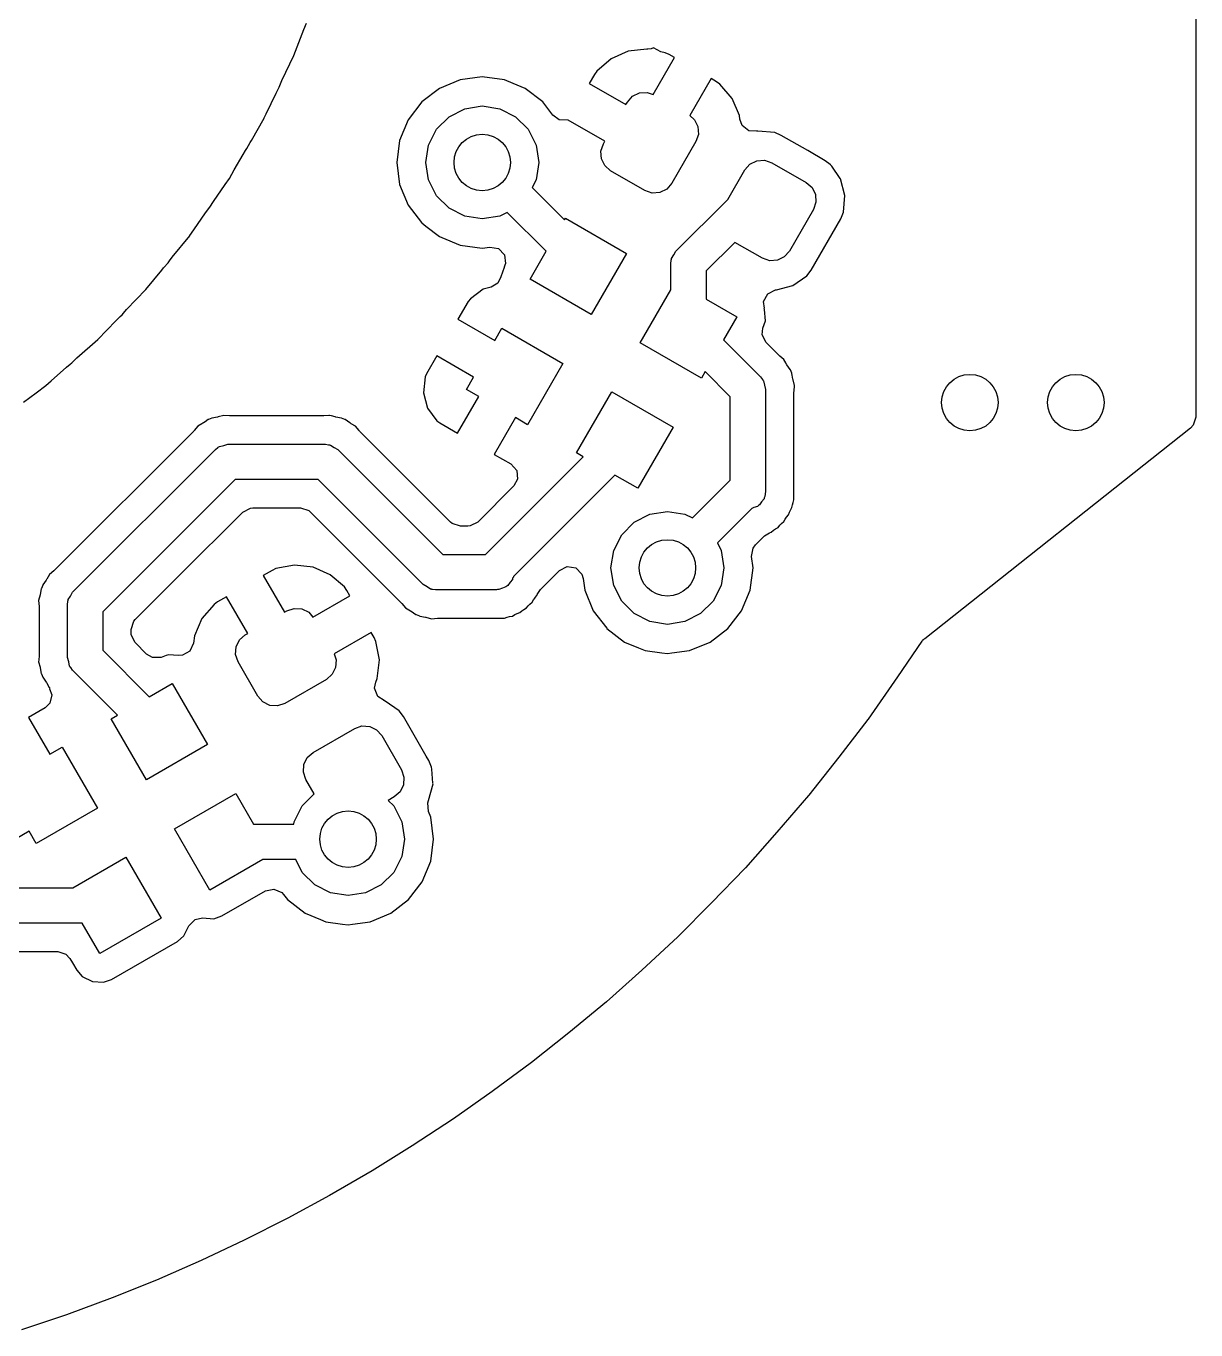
# Model space of a CAD drawing. Extents: x 2.677 to 3.622, y -2.835 to -1.89.
# Drawn here: x 3.2961 to 3.622, y -2.8116 to -2.4482 of the extents above; entities that cross this region are included whole.
import ezdxf

# ---------------------------------------------------------------- set-up
doc = ezdxf.new("R2010")
doc.units = 0
doc.header["$MEASUREMENT"] = 0
doc.layers.add('BLACK', color=7, linetype='CONTINUOUS')

msp = doc.modelspace()

# ---------------------------------------------------------------- linework, layer by layer
at = {"layer": 'BLACK', "linetype": 'CONTINUOUS'}
for p, q in [((3.62203, -2.16745), (3.62203, -2.55716)), ((3.37349, -2.44918), (3.37425, -2.4474)), ((3.37074, -2.45642), (3.37349, -2.44918)), ((3.46389, -2.45523), (3.45911, -2.45732)), ((3.46908, -2.45465), (3.46389, -2.45523)), ((3.46389, -2.45523), (3.46389, -2.45523)), ((3.46937, -2.45466), (3.46908, -2.45465)), ((3.47026, -2.45459), (3.46937, -2.45466)), ((3.47088, -2.45425), (3.47026, -2.45459)), ((3.47296, -2.45538), (3.47088, -2.45425)), ((3.47421, -2.45562), (3.47296, -2.45538)), ((3.47528, -2.45611), (3.47421, -2.45562)), ((3.47421, -2.45562), (3.47421, -2.45562)), ((3.47675, -2.45696), (3.47528, -2.45611)), ((3.36742, -2.46342), (3.37074, -2.45642)), ((3.45911, -2.45732), (3.45515, -2.46073)), ((3.4708, -2.46725), (3.47675, -2.45696)), ((3.36666, -2.4652), (3.36742, -2.46342)), ((3.41706, -2.46319), (3.41131, -2.46557)), ((3.42323, -2.46237), (3.41706, -2.46319)), ((3.41706, -2.46319), (3.41706, -2.46319)), ((3.4294, -2.46319), (3.42323, -2.46237)), ((3.42323, -2.46237), (3.42323, -2.46237)), ((3.43179, -2.46418), (3.4294, -2.46319)), ((3.4294, -2.46319), (3.4294, -2.46319)), ((3.45447, -2.46169), (3.45303, -2.46418)), ((3.45515, -2.46073), (3.45447, -2.46169)), ((3.48698, -2.46286), (3.48103, -2.47316)), ((3.48844, -2.46371), (3.48698, -2.46286)), ((3.36305, -2.47264), (3.36577, -2.46691)), ((3.36577, -2.46691), (3.36666, -2.4652)), ((3.36666, -2.4652), (3.36666, -2.4652)), ((3.36666, -2.4652), (3.36666, -2.4652)), ((3.41131, -2.46557), (3.40637, -2.46936)), ((3.41131, -2.46557), (3.41131, -2.46557)), ((3.43515, -2.46557), (3.43179, -2.46418)), ((3.44009, -2.46936), (3.43515, -2.46557)), ((3.45303, -2.46418), (3.46326, -2.47008)), ((3.46507, -2.46778), (3.467, -2.46683)), ((3.467, -2.46683), (3.46915, -2.46669)), ((3.46915, -2.46669), (3.4708, -2.46725)), ((3.4894, -2.46439), (3.48844, -2.46371)), ((3.49281, -2.46835), (3.4894, -2.46439)), ((3.4894, -2.46439), (3.4894, -2.46439)), ((3.40637, -2.46936), (3.40258, -2.4743)), ((3.40637, -2.46936), (3.40637, -2.46936)), ((3.41836, -2.47124), (3.42323, -2.47047)), ((3.42323, -2.47047), (3.42809, -2.47124)), ((3.44292, -2.47304), (3.44009, -2.46936)), ((3.44009, -2.46936), (3.44009, -2.46936)), ((3.44009, -2.46936), (3.44009, -2.46936)), ((3.44009, -2.46936), (3.44009, -2.46936)), ((3.44009, -2.46936), (3.44009, -2.46936)), ((3.46326, -2.47008), (3.46365, -2.4694)), ((3.46365, -2.4694), (3.46507, -2.46778)), ((3.4949, -2.47313), (3.49281, -2.46835)), ((3.49281, -2.46835), (3.49281, -2.46835)), ((3.3589, -2.48005), (3.36245, -2.47391)), ((3.36245, -2.47391), (3.3625, -2.4738)), ((3.3625, -2.4738), (3.36305, -2.47264)), ((3.40258, -2.4743), (3.4002, -2.48005)), ((3.40258, -2.4743), (3.40258, -2.4743)), ((3.41049, -2.47696), (3.41397, -2.47348)), ((3.41397, -2.47348), (3.41836, -2.47124)), ((3.42809, -2.47124), (3.43248, -2.47348)), ((3.43248, -2.47348), (3.43597, -2.47696)), ((3.44461, -2.47431), (3.44292, -2.47304)), ((3.44702, -2.47443), (3.44461, -2.47431)), ((3.44713, -2.47441), (3.44702, -2.47443)), ((3.45736, -2.48031), (3.44713, -2.47441)), ((3.48103, -2.47316), (3.48235, -2.47431)), ((3.48235, -2.47431), (3.4833, -2.47624)), ((3.49501, -2.47419), (3.4949, -2.47313)), ((3.49562, -2.47587), (3.49501, -2.47419)), ((3.40825, -2.48135), (3.41049, -2.47696)), ((3.43597, -2.47696), (3.43821, -2.48135)), ((3.4833, -2.47624), (3.48344, -2.47839)), ((3.49749, -2.47739), (3.49562, -2.47587)), ((3.49963, -2.4775), (3.49749, -2.47739)), ((3.49963, -2.47752), (3.49963, -2.4775)), ((3.4998, -2.47751), (3.49963, -2.47752)), ((3.4999, -2.47751), (3.4998, -2.47751)), ((3.49997, -2.47749), (3.4999, -2.47751)), ((3.50468, -2.47791), (3.49997, -2.47749)), ((3.49997, -2.47749), (3.49997, -2.47749)), ((3.5065, -2.47866), (3.50468, -2.47791)), ((3.35767, -2.48233), (3.35857, -2.48062)), ((3.35857, -2.48062), (3.3589, -2.48005)), ((3.4002, -2.48005), (3.39938, -2.48622)), ((3.4002, -2.48005), (3.4002, -2.48005)), ((3.40748, -2.48622), (3.40825, -2.48135)), ((3.43821, -2.48135), (3.43898, -2.48622)), ((3.45627, -2.48303), (3.45696, -2.48099)), ((3.45696, -2.48099), (3.45736, -2.48031)), ((3.48275, -2.48042), (3.47605, -2.49202)), ((3.48344, -2.47839), (3.48275, -2.48042)), ((3.51389, -2.48292), (3.5065, -2.47866)), ((3.5065, -2.47866), (3.5065, -2.47866)), ((3.35413, -2.48831), (3.35664, -2.48396)), ((3.35664, -2.48396), (3.3573, -2.48292)), ((3.3573, -2.48292), (3.35767, -2.48233)), ((3.45641, -2.48518), (3.45627, -2.48303)), ((3.45736, -2.4871), (3.45641, -2.48518)), ((3.51877, -2.48574), (3.51389, -2.48292)), ((3.35277, -2.49068), (3.35413, -2.48831)), ((3.39938, -2.48622), (3.39938, -2.48622)), ((3.39938, -2.48622), (3.4002, -2.49239)), ((3.40825, -2.49109), (3.40748, -2.48622)), ((3.43898, -2.48622), (3.43821, -2.49109)), ((3.45898, -2.48852), (3.45736, -2.4871)), ((3.46853, -2.49403), (3.45898, -2.48852)), ((3.49163, -2.49654), (3.49639, -2.4883)), ((3.49639, -2.4883), (3.4978, -2.48668)), ((3.4978, -2.48668), (3.49973, -2.48573)), ((3.49973, -2.48573), (3.50188, -2.48559)), ((3.50188, -2.48559), (3.50392, -2.48628)), ((3.50392, -2.48628), (3.51346, -2.49179)), ((3.52013, -2.48679), (3.51877, -2.48574)), ((3.52029, -2.48691), (3.52013, -2.48679)), ((3.52033, -2.48694), (3.52029, -2.48691)), ((3.52056, -2.48726), (3.52033, -2.48694)), ((3.52295, -2.49068), (3.52056, -2.48726)), ((3.34836, -2.49705), (3.35158, -2.49239)), ((3.35158, -2.49239), (3.35277, -2.49068)), ((3.4002, -2.49239), (3.4002, -2.49239)), ((3.4002, -2.49239), (3.40258, -2.49814)), ((3.41049, -2.49548), (3.40825, -2.49109)), ((3.43821, -2.49109), (3.43714, -2.49317)), ((3.47605, -2.49202), (3.47464, -2.49363)), ((3.51346, -2.49179), (3.51508, -2.49321)), ((3.52304, -2.49081), (3.52295, -2.49068)), ((3.52427, -2.49538), (3.52304, -2.49081)), ((3.41397, -2.49896), (3.41049, -2.49548)), ((3.43714, -2.49317), (3.44613, -2.50216)), ((3.47056, -2.49473), (3.46853, -2.49403)), ((3.47271, -2.49458), (3.47056, -2.49473)), ((3.47464, -2.49363), (3.47271, -2.49458)), ((3.51508, -2.49321), (3.51603, -2.49514)), ((3.51603, -2.49514), (3.51617, -2.49729)), ((3.52385, -2.50009), (3.52427, -2.49538)), ((3.34617, -2.50023), (3.34733, -2.49869)), ((3.34733, -2.49869), (3.34836, -2.49705)), ((3.40258, -2.49814), (3.40258, -2.49814)), ((3.40258, -2.49814), (3.40627, -2.50296)), ((3.41836, -2.5012), (3.41397, -2.49896)), ((3.47719, -2.51092), (3.49141, -2.4967)), ((3.49141, -2.4967), (3.49163, -2.49654)), ((3.51548, -2.49932), (3.50879, -2.51091)), ((3.51617, -2.49729), (3.51548, -2.49932)), ((3.34292, -2.50495), (3.34617, -2.50023)), ((3.40627, -2.50296), (3.40637, -2.50308)), ((3.40637, -2.50308), (3.40637, -2.50308)), ((3.40637, -2.50308), (3.40637, -2.50308)), ((3.40637, -2.50308), (3.40752, -2.50397)), ((3.42323, -2.50197), (3.41836, -2.5012)), ((3.42809, -2.5012), (3.42323, -2.50197)), ((3.43018, -2.50013), (3.42809, -2.5012)), ((3.44103, -2.51098), (3.43018, -2.50013)), ((3.44613, -2.50216), (3.44638, -2.50172)), ((3.44638, -2.50172), (3.46343, -2.51157)), ((3.51484, -2.51622), (3.5231, -2.50191)), ((3.5231, -2.50191), (3.52385, -2.50009)), ((3.33687, -2.51261), (3.34172, -2.50667)), ((3.34172, -2.50667), (3.34177, -2.50661)), ((3.34177, -2.50661), (3.34292, -2.50495)), ((3.40752, -2.50397), (3.41131, -2.50687)), ((3.41131, -2.50687), (3.41131, -2.50687)), ((3.41131, -2.50687), (3.41131, -2.50687)), ((3.41131, -2.50687), (3.412, -2.50716)), ((3.412, -2.50716), (3.41706, -2.50925)), ((3.41706, -2.50925), (3.42323, -2.51007)), ((3.42323, -2.51007), (3.42537, -2.50978)), ((3.42537, -2.50978), (3.42774, -2.51022)), ((3.42774, -2.51022), (3.4294, -2.51197)), ((3.49355, -2.50848), (3.48559, -2.51644)), ((3.50126, -2.51293), (3.49355, -2.50848)), ((3.33452, -2.5155), (3.33571, -2.51415)), ((3.33571, -2.51415), (3.33611, -2.51362)), ((3.33571, -2.51415), (3.33571, -2.51415)), ((3.33571, -2.51415), (3.33571, -2.51415)), ((3.33611, -2.51362), (3.33687, -2.51261)), ((3.42971, -2.51436), (3.42936, -2.51531)), ((3.4294, -2.51197), (3.42971, -2.51436)), ((3.43654, -2.51877), (3.44103, -2.51098)), ((3.46343, -2.51157), (3.45358, -2.52861)), ((3.47575, -2.5144), (3.47587, -2.51353)), ((3.47575, -2.52172), (3.47575, -2.5144)), ((3.47586, -2.51336), (3.47591, -2.51326)), ((3.47587, -2.51353), (3.47586, -2.51336)), ((3.47591, -2.51326), (3.47594, -2.51302)), ((3.47594, -2.51302), (3.4766, -2.51199)), ((3.4766, -2.51199), (3.47719, -2.51092)), ((3.50329, -2.51362), (3.50126, -2.51293)), ((3.50544, -2.51348), (3.50329, -2.51362)), ((3.50737, -2.51253), (3.50544, -2.51348)), ((3.50879, -2.51091), (3.50737, -2.51253)), ((3.32953, -2.5216), (3.33392, -2.51622)), ((3.33392, -2.51622), (3.33443, -2.5156)), ((3.33443, -2.5156), (3.33452, -2.5155)), ((3.42839, -2.51807), (3.42752, -2.51989)), ((3.42843, -2.51808), (3.42839, -2.51807)), ((3.42931, -2.5155), (3.42843, -2.51808)), ((3.42939, -2.51532), (3.42931, -2.5155)), ((3.42936, -2.51531), (3.42939, -2.51532)), ((3.48559, -2.51644), (3.48559, -2.52436)), ((3.50977, -2.5205), (3.51364, -2.51778)), ((3.51364, -2.51778), (3.51484, -2.51622)), ((3.32416, -2.52719), (3.32953, -2.5216)), ((3.32953, -2.5216), (3.32953, -2.5216)), ((3.32953, -2.5216), (3.32953, -2.5216)), ((3.42347, -2.52157), (3.41991, -2.52418)), ((3.4257, -2.52098), (3.42347, -2.52157)), ((3.42347, -2.52157), (3.42347, -2.52157)), ((3.42752, -2.51989), (3.4257, -2.52098)), ((3.45358, -2.52861), (3.43654, -2.51877)), ((3.46722, -2.53649), (3.47575, -2.52172)), ((3.50273, -2.52282), (3.50489, -2.52175)), ((3.50489, -2.52175), (3.50511, -2.52173)), ((3.50511, -2.52173), (3.5052, -2.52172)), ((3.5052, -2.52172), (3.50977, -2.5205)), ((3.5052, -2.52172), (3.5052, -2.52172)), ((3.41931, -2.52498), (3.41646, -2.52991)), ((3.41991, -2.52418), (3.41931, -2.52498)), ((3.41931, -2.52498), (3.41931, -2.52498)), ((3.41991, -2.52418), (3.41991, -2.52418)), ((3.48559, -2.52436), (3.49411, -2.52928)), ((3.50161, -2.52495), (3.50273, -2.52282)), ((3.50188, -2.52681), (3.50161, -2.52495)), ((3.32238, -2.52911), (3.32288, -2.52864)), ((3.32288, -2.52864), (3.32327, -2.52819)), ((3.32327, -2.52819), (3.32416, -2.52719)), ((3.50179, -2.52683), (3.50188, -2.52681)), ((3.50189, -2.5272), (3.50179, -2.52683)), ((3.50209, -2.53033), (3.50189, -2.5272)), ((3.50189, -2.5272), (3.50189, -2.5272)), ((3.31612, -2.53556), (3.32114, -2.53033)), ((3.32114, -2.53033), (3.32149, -2.52997)), ((3.32149, -2.52997), (3.32238, -2.52911)), ((3.41646, -2.52991), (3.41646, -2.52991)), ((3.41646, -2.52991), (3.42669, -2.53582)), ((3.42669, -2.53582), (3.42866, -2.53241)), ((3.42866, -2.53241), (3.44571, -2.54225)), ((3.49411, -2.52928), (3.49042, -2.53568)), ((3.50123, -2.53427), (3.50139, -2.53241)), ((3.50139, -2.53241), (3.50209, -2.53033)), ((3.31032, -2.5407), (3.31612, -2.53556)), ((3.31612, -2.53556), (3.31612, -2.53556)), ((3.31612, -2.53556), (3.31612, -2.53556)), ((3.49042, -2.53568), (3.50072, -2.54598)), ((3.50232, -2.53642), (3.50123, -2.53427)), ((3.48427, -2.54633), (3.46722, -2.53649)), ((3.50585, -2.53995), (3.50232, -2.53642)), ((3.50597, -2.54006), (3.50585, -2.53995)), ((3.30313, -2.54707), (3.30743, -2.54326)), ((3.30743, -2.54326), (3.30847, -2.54241)), ((3.30847, -2.54241), (3.30892, -2.54204)), ((3.30892, -2.54204), (3.31032, -2.5407)), ((3.30892, -2.54204), (3.30892, -2.54204)), ((3.30892, -2.54204), (3.30892, -2.54204)), ((3.41056, -2.54014), (3.40771, -2.54508)), ((3.42079, -2.54605), (3.41056, -2.54014)), ((3.44571, -2.54225), (3.43587, -2.5593)), ((3.50611, -2.54017), (3.50597, -2.54006)), ((3.50721, -2.5411), (3.50611, -2.54017)), ((3.50776, -2.54204), (3.50721, -2.5411)), ((3.50721, -2.5411), (3.50721, -2.5411)), ((3.50802, -2.5425), (3.50776, -2.54204)), ((3.50811, -2.54264), (3.50802, -2.5425)), ((3.50904, -2.54396), (3.50811, -2.54264)), ((3.30163, -2.5484), (3.30313, -2.54707)), ((3.40731, -2.54599), (3.40684, -2.55038)), ((3.40771, -2.54508), (3.40731, -2.54599)), ((3.40731, -2.54599), (3.40731, -2.54599)), ((3.41882, -2.54946), (3.42079, -2.54605)), ((3.48532, -2.5445), (3.48427, -2.54633)), ((3.49232, -2.5515), (3.48532, -2.5445)), ((3.50072, -2.54598), (3.50125, -2.54669)), ((3.50125, -2.54669), (3.50138, -2.5468)), ((3.50138, -2.5468), (3.50141, -2.5469)), ((3.50141, -2.5469), (3.50156, -2.5471)), ((3.50156, -2.5471), (3.50182, -2.54829)), ((3.50905, -2.54402), (3.50904, -2.54396)), ((3.50904, -2.54396), (3.50904, -2.54396)), ((3.50904, -2.54396), (3.50904, -2.54396)), ((3.50944, -2.54496), (3.50905, -2.54402)), ((3.50947, -2.54501), (3.50944, -2.54496)), ((3.50956, -2.54551), (3.50947, -2.54501)), ((3.50975, -2.5466), (3.50956, -2.54551)), ((3.50979, -2.54677), (3.50975, -2.5466)), ((3.51021, -2.54833), (3.50979, -2.54677)), ((3.29543, -2.55305), (3.29899, -2.55038)), ((3.29899, -2.55038), (3.30163, -2.5484)), ((3.30163, -2.5484), (3.30163, -2.5484)), ((3.30163, -2.5484), (3.30163, -2.5484)), ((3.40684, -2.55038), (3.40684, -2.55038)), ((3.40684, -2.55038), (3.40798, -2.55465)), ((3.42223, -2.55143), (3.41882, -2.54946)), ((3.44951, -2.56717), (3.45935, -2.55013)), ((3.45935, -2.55013), (3.4764, -2.55997)), ((3.50182, -2.54829), (3.50217, -2.54946)), ((3.50217, -2.54946), (3.50217, -2.57795)), ((3.51006, -2.55011), (3.51007, -2.54994)), ((3.51006, -2.57569), (3.51006, -2.55011)), ((3.51007, -2.54994), (3.51021, -2.54833)), ((3.41632, -2.56165), (3.42223, -2.55143)), ((3.49232, -2.57473), (3.49232, -2.5515)), ((3.34686, -2.55789), (3.34606, -2.55846)), ((3.34692, -2.55788), (3.34686, -2.55789)), ((3.34686, -2.55789), (3.34686, -2.55789)), ((3.34786, -2.55749), (3.34692, -2.55788)), ((3.34791, -2.55746), (3.34786, -2.55749)), ((3.3495, -2.55718), (3.34791, -2.55746)), ((3.34791, -2.55746), (3.34791, -2.55746)), ((3.34967, -2.55714), (3.3495, -2.55718)), ((3.35123, -2.55672), (3.34967, -2.55714)), ((3.35284, -2.55686), (3.35123, -2.55672)), ((3.35123, -2.55672), (3.35123, -2.55672)), ((3.35301, -2.55687), (3.35284, -2.55686)), ((3.37888, -2.55687), (3.35301, -2.55687)), ((3.37905, -2.55686), (3.37888, -2.55687)), ((3.38049, -2.55674), (3.37905, -2.55686)), ((3.38066, -2.55672), (3.38049, -2.55674)), ((3.38119, -2.55686), (3.38066, -2.55672)), ((3.38066, -2.55672), (3.38066, -2.55672)), ((3.38222, -2.55714), (3.38119, -2.55686)), ((3.38239, -2.55718), (3.38222, -2.55714)), ((3.38398, -2.55746), (3.38239, -2.55718)), ((3.38403, -2.55749), (3.38398, -2.55746)), ((3.38497, -2.55788), (3.38403, -2.55749)), ((3.38503, -2.55789), (3.38497, -2.55788)), ((3.38635, -2.55882), (3.38503, -2.55789)), ((3.38503, -2.55789), (3.38503, -2.55789)), ((3.40798, -2.55465), (3.41059, -2.55821)), ((3.43246, -2.55733), (3.42655, -2.56756)), ((3.43587, -2.5593), (3.43246, -2.55733)), ((3.62203, -2.55716), (3.62128, -2.55945)), ((3.34284, -2.56108), (3.30399, -2.59993)), ((3.34296, -2.56095), (3.34284, -2.56108)), ((3.344, -2.55972), (3.34296, -2.56095)), ((3.34515, -2.55905), (3.344, -2.55972)), ((3.344, -2.55972), (3.344, -2.55972)), ((3.3454, -2.55891), (3.34515, -2.55905)), ((3.34554, -2.55882), (3.3454, -2.55891)), ((3.34606, -2.55846), (3.34554, -2.55882)), ((3.38649, -2.55891), (3.38635, -2.55882)), ((3.38674, -2.55905), (3.38649, -2.55891)), ((3.38789, -2.55972), (3.38674, -2.55905)), ((3.38893, -2.56095), (3.38789, -2.55972)), ((3.38904, -2.56108), (3.38893, -2.56095)), ((3.4144, -2.58644), (3.38904, -2.56108)), ((3.41059, -2.55821), (3.41059, -2.55821)), ((3.41059, -2.55821), (3.41139, -2.5588)), ((3.41139, -2.5588), (3.41632, -2.56165)), ((3.4764, -2.55997), (3.46655, -2.57702)), ((3.62055, -2.56022), (3.54649, -2.619)), ((3.62128, -2.55945), (3.62055, -2.56022)), ((3.3498, -2.56551), (3.35, -2.56537)), ((3.35, -2.56537), (3.35119, -2.56511)), ((3.35119, -2.56511), (3.35236, -2.56476)), ((3.35236, -2.56476), (3.37953, -2.56476)), ((3.37953, -2.56476), (3.3804, -2.56489)), ((3.3804, -2.56489), (3.38057, -2.56488)), ((3.38057, -2.56488), (3.38067, -2.56493)), ((3.38067, -2.56493), (3.38091, -2.56496)), ((3.38091, -2.56496), (3.38194, -2.56562)), ((3.30912, -2.60597), (3.34888, -2.56621)), ((3.34888, -2.56621), (3.34959, -2.56568)), ((3.34959, -2.56568), (3.3497, -2.56554)), ((3.3497, -2.56554), (3.3498, -2.56551)), ((3.38194, -2.56562), (3.38301, -2.56621)), ((3.38301, -2.56621), (3.41227, -2.59547)), ((3.42409, -2.59547), (3.45133, -2.56823)), ((3.42655, -2.56756), (3.42655, -2.56756)), ((3.42655, -2.56756), (3.43121, -2.57025)), ((3.45133, -2.56823), (3.44951, -2.56717)), ((3.43121, -2.57025), (3.43282, -2.57204)), ((3.43282, -2.57204), (3.43307, -2.57444)), ((3.3544, -2.57461), (3.31752, -2.61149)), ((3.37749, -2.57461), (3.3544, -2.57461)), ((3.40676, -2.60387), (3.37749, -2.57461)), ((3.46016, -2.57332), (3.43192, -2.60156)), ((3.43307, -2.57444), (3.43202, -2.57638)), ((3.46655, -2.57702), (3.46016, -2.57332)), ((3.48176, -2.5853), (3.49232, -2.57473)), ((3.51006, -2.58021), (3.51006, -2.57569)), ((3.43202, -2.57638), (3.42196, -2.58644)), ((3.50177, -2.57964), (3.50172, -2.58)), ((3.50197, -2.57934), (3.50177, -2.57964)), ((3.50217, -2.57795), (3.50197, -2.57934)), ((3.35653, -2.58364), (3.35868, -2.58255)), ((3.35868, -2.58255), (3.35928, -2.5825)), ((3.35928, -2.5825), (3.3726, -2.5825)), ((3.3726, -2.5825), (3.3749, -2.58324)), ((3.3749, -2.58324), (3.37536, -2.58364)), ((3.46994, -2.58424), (3.4748, -2.58346)), ((3.4748, -2.58346), (3.47967, -2.58424)), ((3.49833, -2.58265), (3.48872, -2.59226)), ((3.4989, -2.58239), (3.49833, -2.58265)), ((3.4999, -2.58209), (3.4989, -2.58239)), ((3.50014, -2.58182), (3.4999, -2.58209)), ((3.50047, -2.58167), (3.50014, -2.58182)), ((3.50103, -2.58079), (3.50047, -2.58167)), ((3.50172, -2.58), (3.50103, -2.58079)), ((3.50879, -2.58371), (3.50907, -2.58309)), ((3.50907, -2.58309), (3.50947, -2.5824)), ((3.50947, -2.5824), (3.50961, -2.58162)), ((3.50961, -2.58162), (3.50979, -2.58096)), ((3.50979, -2.58096), (3.51006, -2.58021)), ((3.33882, -2.60135), (3.35653, -2.58364)), ((3.37536, -2.58364), (3.40072, -2.609)), ((3.41487, -2.58683), (3.4144, -2.58644)), ((3.41716, -2.58758), (3.41487, -2.58683)), ((3.42196, -2.58644), (3.41982, -2.58753)), ((3.46206, -2.58996), (3.46555, -2.58647)), ((3.46555, -2.58647), (3.46994, -2.58424)), ((3.47967, -2.58424), (3.48176, -2.5853)), ((3.50612, -2.58731), (3.5066, -2.58683)), ((3.5066, -2.58683), (3.50721, -2.58632)), ((3.50721, -2.58632), (3.50761, -2.58563)), ((3.50761, -2.58563), (3.508, -2.58507)), ((3.508, -2.58507), (3.50851, -2.58446)), ((3.50851, -2.58446), (3.50879, -2.58371)), ((3.50851, -2.58446), (3.50851, -2.58446)), ((3.50851, -2.58446), (3.50851, -2.58446)), ((3.41921, -2.58758), (3.41716, -2.58758)), ((3.41982, -2.58753), (3.41921, -2.58758)), ((3.45983, -2.59435), (3.46206, -2.58996)), ((3.49934, -2.5928), (3.50183, -2.59031)), ((3.50183, -2.59031), (3.50325, -2.5894)), ((3.50325, -2.5894), (3.50375, -2.58922)), ((3.50375, -2.58922), (3.50436, -2.58871)), ((3.50436, -2.58871), (3.50492, -2.58832)), ((3.50492, -2.58832), (3.50561, -2.58792)), ((3.50561, -2.58792), (3.50612, -2.58731)), ((3.45906, -2.59921), (3.45983, -2.59435)), ((3.48872, -2.59226), (3.48978, -2.59435)), ((3.48978, -2.59435), (3.49055, -2.59921)), ((3.49823, -2.59606), (3.49867, -2.59369)), ((3.49867, -2.59369), (3.49934, -2.5928)), ((3.41227, -2.59547), (3.42409, -2.59547)), ((3.49865, -2.59921), (3.49823, -2.59606)), ((3.30229, -2.60168), (3.30188, -2.60238)), ((3.30263, -2.60108), (3.30229, -2.60168)), ((3.30387, -2.60005), (3.30263, -2.60108)), ((3.30263, -2.60108), (3.30263, -2.60108)), ((3.30399, -2.59993), (3.30387, -2.60005)), ((3.32655, -2.61362), (3.33882, -2.60135)), ((3.36469, -2.59991), (3.3622, -2.60135)), ((3.3622, -2.60135), (3.3622, -2.60135)), ((3.3622, -2.60135), (3.36811, -2.61158)), ((3.36576, -2.59942), (3.36469, -2.59991)), ((3.36469, -2.59991), (3.36469, -2.59991)), ((3.37089, -2.59845), (3.36576, -2.59942)), ((3.36576, -2.59942), (3.36576, -2.59942)), ((3.37608, -2.59904), (3.37089, -2.59845)), ((3.37089, -2.59845), (3.37089, -2.59845)), ((3.38086, -2.60112), (3.37608, -2.59904)), ((3.38482, -2.60453), (3.38086, -2.60112)), ((3.38086, -2.60112), (3.38086, -2.60112)), ((3.43192, -2.60156), (3.43189, -2.60178)), ((3.43944, -2.6052), (3.44473, -2.59992)), ((3.44473, -2.59992), (3.44687, -2.59883)), ((3.44687, -2.59883), (3.44925, -2.5992)), ((3.44925, -2.5992), (3.45095, -2.60091)), ((3.45095, -2.60091), (3.45135, -2.60217)), ((3.45983, -2.60408), (3.45906, -2.59921)), ((3.49055, -2.59921), (3.48978, -2.60408)), ((3.49784, -2.60538), (3.49865, -2.59921)), ((3.30037, -2.605), (3.30009, -2.60659)), ((3.3004, -2.60495), (3.30037, -2.605)), ((3.30037, -2.605), (3.30037, -2.605)), ((3.30079, -2.60401), (3.3004, -2.60495)), ((3.3008, -2.60395), (3.30079, -2.60401)), ((3.30173, -2.60263), (3.3008, -2.60395)), ((3.3008, -2.60395), (3.3008, -2.60395)), ((3.30182, -2.60248), (3.30173, -2.60263)), ((3.30188, -2.60238), (3.30182, -2.60248)), ((3.3855, -2.60549), (3.38482, -2.60453)), ((3.40783, -2.60446), (3.40676, -2.60387)), ((3.40885, -2.60512), (3.40783, -2.60446)), ((3.4091, -2.60515), (3.40885, -2.60512)), ((3.40919, -2.6052), (3.4091, -2.60515)), ((3.40937, -2.60519), (3.40919, -2.6052)), ((3.41024, -2.60531), (3.40937, -2.60519)), ((3.42717, -2.60531), (3.41024, -2.60531)), ((3.42751, -2.60521), (3.42717, -2.60531)), ((3.42787, -2.60526), (3.42751, -2.60521)), ((3.42882, -2.60483), (3.42787, -2.60526)), ((3.42983, -2.60453), (3.42882, -2.60483)), ((3.43006, -2.60426), (3.42983, -2.60453)), ((3.43039, -2.60411), (3.43006, -2.60426)), ((3.43096, -2.60323), (3.43039, -2.60411)), ((3.43164, -2.60244), (3.43096, -2.60323)), ((3.43169, -2.60208), (3.43164, -2.60244)), ((3.43189, -2.60178), (3.43169, -2.60208)), ((3.43853, -2.60663), (3.43944, -2.6052)), ((3.45135, -2.60217), (3.45177, -2.60538)), ((3.46206, -2.60847), (3.45983, -2.60408)), ((3.48978, -2.60408), (3.48754, -2.60847)), ((3.30005, -2.60675), (3.29964, -2.60831)), ((3.29964, -2.60831), (3.29964, -2.60831)), ((3.29964, -2.60831), (3.29978, -2.60992)), ((3.30009, -2.60659), (3.30005, -2.60675)), ((3.30768, -2.60945), (3.3078, -2.60858)), ((3.30779, -2.6084), (3.30784, -2.60831)), ((3.3078, -2.60858), (3.30779, -2.6084)), ((3.30784, -2.60831), (3.30788, -2.60806)), ((3.30788, -2.60806), (3.30854, -2.60704)), ((3.30854, -2.60704), (3.30912, -2.60597)), ((3.34948, -2.60869), (3.34852, -2.60937)), ((3.35197, -2.60726), (3.34948, -2.60869)), ((3.34948, -2.60869), (3.34948, -2.60869)), ((3.35788, -2.61748), (3.35197, -2.60726)), ((3.37605, -2.6129), (3.38635, -2.60696)), ((3.38635, -2.60696), (3.3855, -2.60549)), ((3.3855, -2.60549), (3.3855, -2.60549)), ((3.43652, -2.60927), (3.43713, -2.60876)), ((3.43713, -2.60876), (3.43753, -2.60807)), ((3.43753, -2.60807), (3.43792, -2.60751)), ((3.43792, -2.60751), (3.43794, -2.60749)), ((3.43794, -2.60749), (3.43843, -2.6069)), ((3.43843, -2.6069), (3.43853, -2.60663)), ((3.45177, -2.60538), (3.45177, -2.60538)), ((3.45177, -2.60538), (3.45415, -2.61114)), ((3.46555, -2.61195), (3.46206, -2.60847)), ((3.48754, -2.60847), (3.48406, -2.61195)), ((3.49545, -2.61114), (3.49784, -2.60538)), ((3.29978, -2.60992), (3.29978, -2.61009)), ((3.29978, -2.61009), (3.29978, -2.62356)), ((3.30768, -2.6242), (3.30768, -2.60945)), ((3.31752, -2.61149), (3.31752, -2.62217)), ((3.34852, -2.60937), (3.34512, -2.61333)), ((3.34852, -2.60937), (3.34852, -2.60937)), ((3.36811, -2.61158), (3.36879, -2.61118)), ((3.36879, -2.61118), (3.37082, -2.61049)), ((3.37082, -2.61049), (3.37297, -2.61063)), ((3.37297, -2.61063), (3.3749, -2.61159)), ((3.3749, -2.61159), (3.37605, -2.6129)), ((3.40072, -2.609), (3.40083, -2.60912)), ((3.40083, -2.60912), (3.40182, -2.6103)), ((3.40182, -2.6103), (3.40187, -2.61036)), ((3.40187, -2.61036), (3.40327, -2.61117)), ((3.40327, -2.61117), (3.40341, -2.61126)), ((3.40341, -2.61126), (3.40474, -2.61219)), ((3.40474, -2.61219), (3.40474, -2.61219)), ((3.40474, -2.61219), (3.40474, -2.61219)), ((3.40474, -2.61219), (3.40479, -2.6122)), ((3.40479, -2.6122), (3.40573, -2.61259)), ((3.40573, -2.61259), (3.40576, -2.6126)), ((3.40576, -2.6126), (3.40579, -2.61262)), ((3.40579, -2.61262), (3.40738, -2.6129)), ((3.43083, -2.61276), (3.43162, -2.61262)), ((3.43162, -2.61262), (3.43231, -2.61222)), ((3.43231, -2.61222), (3.43292, -2.61194)), ((3.43292, -2.61194), (3.43367, -2.61166)), ((3.43367, -2.61166), (3.43428, -2.61115)), ((3.43428, -2.61115), (3.43484, -2.61076)), ((3.43484, -2.61076), (3.43553, -2.61036)), ((3.43553, -2.61036), (3.43604, -2.60975)), ((3.43604, -2.60975), (3.43652, -2.60927)), ((3.45415, -2.61114), (3.45415, -2.61114)), ((3.45415, -2.61114), (3.45789, -2.61601)), ((3.46994, -2.61419), (3.46555, -2.61195)), ((3.48406, -2.61195), (3.47967, -2.61419)), ((3.49166, -2.61607), (3.49545, -2.61114)), ((3.32541, -2.61637), (3.32616, -2.61408)), ((3.32616, -2.61408), (3.32655, -2.61362)), ((3.34512, -2.61333), (3.34303, -2.61812)), ((3.40738, -2.6129), (3.40754, -2.61294)), ((3.40754, -2.61294), (3.4091, -2.61336)), ((3.4091, -2.61336), (3.41071, -2.61322)), ((3.41071, -2.61322), (3.41088, -2.61321)), ((3.41088, -2.61321), (3.42942, -2.61321)), ((3.42942, -2.61321), (3.43017, -2.61294)), ((3.43017, -2.61294), (3.43083, -2.61276)), ((3.45789, -2.61601), (3.45794, -2.61607)), ((3.45794, -2.61607), (3.46288, -2.61986)), ((3.4748, -2.61496), (3.46994, -2.61419)), ((3.47967, -2.61419), (3.4748, -2.61496)), ((3.48673, -2.61986), (3.49166, -2.61607)), ((3.32541, -2.61728), (3.32541, -2.61637)), ((3.32546, -2.61789), (3.32541, -2.61728)), ((3.32655, -2.62004), (3.32546, -2.61789)), ((3.34303, -2.61812), (3.3428, -2.62017)), ((3.34303, -2.61812), (3.34303, -2.61812)), ((3.35463, -2.62122), (3.35558, -2.6193)), ((3.35558, -2.6193), (3.3572, -2.61788)), ((3.3572, -2.61788), (3.35788, -2.61748)), ((3.39225, -2.61718), (3.38196, -2.62313)), ((3.3931, -2.61865), (3.39225, -2.61718)), ((3.39225, -2.61718), (3.39225, -2.61718)), ((3.39359, -2.61972), (3.3931, -2.61865)), ((3.39456, -2.62485), (3.39359, -2.61972)), ((3.46288, -2.61986), (3.46288, -2.61986)), ((3.46288, -2.61986), (3.46288, -2.61986)), ((3.46288, -2.61986), (3.46673, -2.62146)), ((3.48097, -2.62225), (3.48673, -2.61986)), ((3.54571, -2.61966), (3.53888, -2.62956)), ((3.54577, -2.61956), (3.54571, -2.61966)), ((3.54582, -2.61949), (3.54577, -2.61956)), ((3.54598, -2.61924), (3.54582, -2.61949)), ((3.54649, -2.619), (3.54598, -2.61924)), ((3.31752, -2.62217), (3.33046, -2.63511)), ((3.32972, -2.62321), (3.32655, -2.62004)), ((3.33132, -2.62417), (3.32972, -2.62321)), ((3.33581, -2.62344), (3.3352, -2.62365)), ((3.33721, -2.62353), (3.33581, -2.62344)), ((3.33581, -2.62344), (3.33581, -2.62344)), ((3.33581, -2.62344), (3.33581, -2.62344)), ((3.33867, -2.62363), (3.33721, -2.62353)), ((3.3418, -2.62237), (3.33971, -2.62356)), ((3.3428, -2.62017), (3.3418, -2.62237)), ((3.35449, -2.62337), (3.35463, -2.62122)), ((3.35518, -2.62541), (3.35449, -2.62337)), ((3.38196, -2.62313), (3.38252, -2.62479)), ((3.46673, -2.62146), (3.46863, -2.62225)), ((3.46863, -2.62225), (3.47326, -2.62286)), ((3.47326, -2.62286), (3.4748, -2.62306)), ((3.4748, -2.62306), (3.47604, -2.6229)), ((3.4748, -2.62306), (3.4748, -2.62306)), ((3.4748, -2.62306), (3.4748, -2.62306)), ((3.47604, -2.6229), (3.48097, -2.62225)), ((3.29968, -2.62485), (3.29964, -2.62534)), ((3.29964, -2.62534), (3.30005, -2.6269)), ((3.29978, -2.62373), (3.29968, -2.62485)), ((3.29978, -2.62356), (3.29978, -2.62373)), ((3.30005, -2.6269), (3.30009, -2.62707)), ((3.30009, -2.62707), (3.30037, -2.62866)), ((3.30802, -2.62537), (3.30768, -2.6242)), ((3.30828, -2.62656), (3.30802, -2.62537)), ((3.30843, -2.62676), (3.30828, -2.62656)), ((3.30846, -2.62687), (3.30843, -2.62676)), ((3.30859, -2.62698), (3.30846, -2.62687)), ((3.30912, -2.62768), (3.30859, -2.62698)), ((3.33373, -2.62414), (3.33132, -2.62417)), ((3.3352, -2.62365), (3.33373, -2.62414)), ((3.33971, -2.62356), (3.33867, -2.62363)), ((3.36069, -2.63495), (3.35518, -2.62541)), ((3.38238, -2.62693), (3.38143, -2.62886)), ((3.38252, -2.62479), (3.38238, -2.62693)), ((3.39398, -2.63004), (3.39456, -2.62485)), ((3.39456, -2.62485), (3.39456, -2.62485)), ((3.30037, -2.62866), (3.3004, -2.62871)), ((3.3004, -2.62871), (3.30079, -2.62965)), ((3.30079, -2.62965), (3.3008, -2.6297)), ((3.3008, -2.6297), (3.3008, -2.6297)), ((3.3008, -2.6297), (3.30115, -2.6302)), ((3.30115, -2.6302), (3.30173, -2.63103)), ((3.32164, -2.64021), (3.30912, -2.62768)), ((3.37981, -2.63028), (3.36822, -2.63697)), ((3.38143, -2.62886), (3.37981, -2.63028)), ((3.39355, -2.63101), (3.39398, -2.63004)), ((3.39398, -2.63004), (3.39398, -2.63004)), ((3.53888, -2.62956), (3.53071, -2.64137)), ((3.30173, -2.63103), (3.30182, -2.63117)), ((3.30182, -2.63117), (3.30259, -2.63251)), ((3.30259, -2.63251), (3.3028, -2.63286)), ((3.3028, -2.63286), (3.30269, -2.63293)), ((3.30269, -2.63293), (3.30336, -2.6346)), ((3.33046, -2.63511), (3.33686, -2.63142)), ((3.33686, -2.63142), (3.3467, -2.64847)), ((3.39323, -2.63277), (3.39355, -2.63101)), ((3.3941, -2.63502), (3.39323, -2.63277)), ((3.30277, -2.63693), (3.30142, -2.63824)), ((3.30336, -2.6346), (3.30277, -2.63693)), ((3.36211, -2.63657), (3.36069, -2.63495)), ((3.36404, -2.63752), (3.36211, -2.63657)), ((3.36618, -2.63766), (3.36404, -2.63752)), ((3.36822, -2.63697), (3.36618, -2.63766)), ((3.3959, -2.63619), (3.3941, -2.63502)), ((3.39589, -2.63621), (3.3959, -2.63619)), ((3.39604, -2.63628), (3.39589, -2.63621)), ((3.39612, -2.63633), (3.39604, -2.63628)), ((3.39619, -2.63635), (3.39612, -2.63633)), ((3.40007, -2.63906), (3.39619, -2.63635)), ((3.39619, -2.63635), (3.39619, -2.63635)), ((3.30142, -2.63824), (3.29686, -2.64087)), ((3.29686, -2.64087), (3.30276, -2.6511)), ((3.31981, -2.64126), (3.32164, -2.64021)), ((3.32965, -2.65831), (3.31981, -2.64126)), ((3.40127, -2.64063), (3.40007, -2.63906)), ((3.40354, -2.64456), (3.40127, -2.64063)), ((3.53065, -2.64145), (3.52251, -2.65195)), ((3.53071, -2.64137), (3.53065, -2.64145)), ((3.37609, -2.65061), (3.38769, -2.64392)), ((3.38769, -2.64392), (3.38972, -2.64322)), ((3.38972, -2.64322), (3.39187, -2.64337)), ((3.39187, -2.64337), (3.3938, -2.64432)), ((3.3938, -2.64432), (3.39522, -2.64593)), ((3.40762, -2.65164), (3.40354, -2.64456)), ((3.3467, -2.64847), (3.32965, -2.65831)), ((3.39522, -2.64593), (3.40073, -2.65548)), ((3.30276, -2.6511), (3.30617, -2.64913)), ((3.30617, -2.64913), (3.31602, -2.66618)), ((3.37353, -2.65396), (3.37448, -2.65203)), ((3.37448, -2.65203), (3.37609, -2.65061)), ((3.40835, -2.65289), (3.40762, -2.65164)), ((3.52251, -2.65195), (3.5142, -2.66257)), ((3.37338, -2.6561), (3.37353, -2.65396)), ((3.37408, -2.65814), (3.37338, -2.6561)), ((3.40073, -2.65548), (3.40142, -2.65752)), ((3.4091, -2.65471), (3.40835, -2.65289)), ((3.40916, -2.65534), (3.4091, -2.65471)), ((3.4095, -2.65923), (3.40916, -2.65534)), ((3.37643, -2.66221), (3.37408, -2.65814)), ((3.40128, -2.65966), (3.40033, -2.66159)), ((3.40142, -2.65752), (3.40128, -2.65966)), ((3.40829, -2.66399), (3.40951, -2.65942)), ((3.40951, -2.65942), (3.4095, -2.65923)), ((3.33753, -2.67195), (3.35458, -2.6621)), ((3.35458, -2.6621), (3.3595, -2.67063)), ((3.37309, -2.66555), (3.37643, -2.66221)), ((3.39871, -2.66301), (3.39701, -2.66399)), ((3.40033, -2.66159), (3.39871, -2.66301)), ((3.51414, -2.66265), (3.50532, -2.67282)), ((3.5142, -2.66257), (3.51414, -2.66265)), ((3.31602, -2.66618), (3.29897, -2.67602)), ((3.37085, -2.66994), (3.37309, -2.66555)), ((3.39701, -2.66399), (3.39857, -2.66555)), ((3.39857, -2.66555), (3.4008, -2.66994)), ((3.40804, -2.66471), (3.40828, -2.66401)), ((3.40823, -2.66711), (3.40804, -2.66471)), ((3.40886, -2.66863), (3.40823, -2.66711)), ((3.40828, -2.66401), (3.40829, -2.66399)), ((3.40829, -2.66399), (3.40829, -2.66399)), ((3.3595, -2.67063), (3.37074, -2.67063)), ((3.37074, -2.67063), (3.37085, -2.66994)), ((3.4008, -2.66994), (3.40157, -2.6748)), ((3.40967, -2.6748), (3.40886, -2.66863)), ((3.297, -2.67261), (3.28619, -2.67886)), ((3.29897, -2.67602), (3.297, -2.67261)), ((3.34737, -2.68899), (3.33753, -2.67195)), ((3.50532, -2.67282), (3.49652, -2.68281)), ((3.40157, -2.6748), (3.4008, -2.67967)), ((3.40886, -2.68097), (3.40967, -2.6748)), ((3.30913, -2.68834), (3.32389, -2.67982)), ((3.32389, -2.67982), (3.33373, -2.69687)), ((3.36213, -2.68047), (3.34737, -2.68899)), ((3.37126, -2.68047), (3.36213, -2.68047)), ((3.37309, -2.68406), (3.37126, -2.68047)), ((3.4008, -2.67967), (3.39857, -2.68406)), ((3.40648, -2.68673), (3.40886, -2.68097)), ((3.37657, -2.68754), (3.37309, -2.68406)), ((3.39857, -2.68406), (3.39508, -2.68754)), ((3.49646, -2.68287), (3.48704, -2.69259)), ((3.49652, -2.68281), (3.49646, -2.68287)), ((3.27326, -2.68834), (3.30913, -2.68834)), ((3.3628, -2.6892), (3.36516, -2.6887)), ((3.36516, -2.6887), (3.36736, -2.68968)), ((3.38096, -2.68978), (3.37657, -2.68754)), ((3.39508, -2.68754), (3.39069, -2.68978)), ((3.40269, -2.69166), (3.40648, -2.68673)), ((3.35064, -2.69622), (3.3628, -2.6892)), ((3.36736, -2.68968), (3.36784, -2.6902)), ((3.36784, -2.6902), (3.36897, -2.69166)), ((3.36897, -2.69166), (3.36897, -2.69166)), ((3.36897, -2.69166), (3.36897, -2.69166)), ((3.36897, -2.69166), (3.3739, -2.69545)), ((3.38583, -2.69055), (3.38096, -2.68978)), ((3.39069, -2.68978), (3.38583, -2.69055)), ((3.39775, -2.69545), (3.40269, -2.69166)), ((3.3739, -2.69545), (3.3739, -2.69545)), ((3.3739, -2.69545), (3.3739, -2.69545)), ((3.3739, -2.69545), (3.37813, -2.69721)), ((3.392, -2.69784), (3.39775, -2.69545)), ((3.48704, -2.69259), (3.47768, -2.70203)), ((3.31176, -2.69819), (3.27122, -2.69819)), ((3.31668, -2.70671), (3.31176, -2.69819)), ((3.33373, -2.69687), (3.31668, -2.70671)), ((3.34012, -2.70177), (3.34151, -2.69895)), ((3.34151, -2.69895), (3.34152, -2.69893)), ((3.34151, -2.69895), (3.34151, -2.69895)), ((3.34152, -2.69893), (3.3432, -2.69721)), ((3.3432, -2.69721), (3.34527, -2.69677)), ((3.34527, -2.69677), (3.34529, -2.69677)), ((3.34529, -2.69677), (3.34529, -2.69677)), ((3.34529, -2.69677), (3.34842, -2.69697)), ((3.34842, -2.69697), (3.35064, -2.69622)), ((3.37813, -2.69721), (3.37966, -2.69784)), ((3.37966, -2.69784), (3.38428, -2.69845)), ((3.38428, -2.69845), (3.38583, -2.69865)), ((3.38583, -2.69865), (3.38706, -2.69849)), ((3.38583, -2.69865), (3.38583, -2.69865)), ((3.38583, -2.69865), (3.38583, -2.69865)), ((3.38706, -2.69849), (3.392, -2.69784)), ((3.31996, -2.71394), (3.33835, -2.70332)), ((3.33835, -2.70332), (3.34012, -2.70177)), ((3.47768, -2.70203), (3.46768, -2.71128)), ((3.27186, -2.70608), (3.30496, -2.70608)), ((3.30496, -2.70608), (3.30725, -2.70682)), ((3.30725, -2.70682), (3.30833, -2.70803)), ((3.30833, -2.70803), (3.30905, -2.70928)), ((3.30905, -2.70928), (3.31024, -2.71133)), ((3.31024, -2.71133), (3.31024, -2.71133)), ((3.31024, -2.71133), (3.31178, -2.7131)), ((3.31178, -2.7131), (3.3146, -2.71448)), ((3.31773, -2.71469), (3.31996, -2.71394)), ((3.46768, -2.71128), (3.45782, -2.72013)), ((3.3146, -2.71448), (3.31773, -2.71469)), ((3.45782, -2.72013), (3.44731, -2.72882)), ((3.44731, -2.72882), (3.43696, -2.73706)), ((3.43696, -2.73706), (3.42597, -2.74517)), ((3.42597, -2.74517), (3.41517, -2.75278)), ((3.41517, -2.75278), (3.40374, -2.76027)), ((3.40374, -2.76027), (3.39253, -2.76724)), ((3.39253, -2.76724), (3.3807, -2.77409)), ((3.3807, -2.77409), (3.36909, -2.78039)), ((3.36909, -2.78039), (3.35691, -2.78658)), ((3.35691, -2.78658), (3.34495, -2.79219)), ((3.34495, -2.79219), (3.33244, -2.79769)), ((3.33244, -2.79769), (3.32017, -2.80259)), ((3.32017, -2.80259), (3.30739, -2.80739)), ((3.30739, -2.80739), (3.29484, -2.81158))]:
    msp.add_line(p, q, dxfattribs=at)
at = {"layer": 'BLACK'}
for centre in [(3.42323, -2.48622), (3.55906, -2.55315), (3.58858, -2.55315), (3.4748, -2.59921), (3.38583, -2.6748)]:
    msp.add_circle(centre, 0.00787, dxfattribs=at)

doc.saveas('drawing.dxf')
